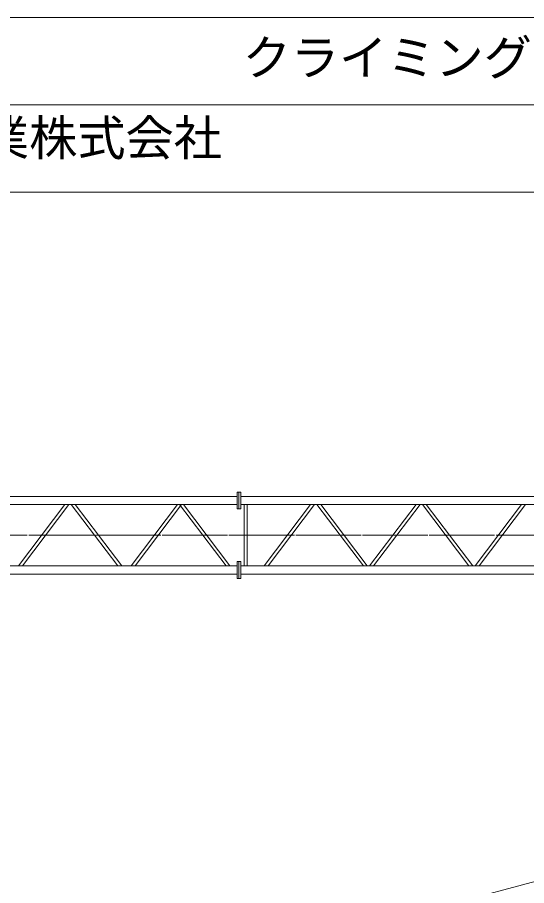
# Model space of a CAD drawing. Units: millimetres, scale not verified. Extents: x -17622 to 17358, y -25032 to 27188.
# Drawn here: x -5626 to -134, y 17822 to 27188 of the extents above; entities that cross this region are included whole.
import ezdxf
from ezdxf.enums import TextEntityAlignment as Align

# ---------------------------------------------------------------- set-up
doc = ezdxf.new("R2010")
doc.units = ezdxf.units.MM
doc.header["$LTSCALE"] = 60
doc.linetypes.add('CHAIN2', pattern=[12, 9, -1, 1, -1])
for name, color, linetype, lineweight in [('0-3_05 寸法', 7, 'Continuous', 18), ('0-4_10 当社外形線', 3, 'Continuous', 18), ('0-5_12 当社中心線', 3, 'CHAIN2', 18)]:
    doc.layers.add(name, color=color, linetype=linetype, lineweight=lineweight)
doc.styles.add('ＭＳ ゴシック', font='')
doc.styles.get('ＭＳ ゴシック').set_extended_font_data('MS Gothic')

msp = doc.modelspace()

# ---------------------------------------------------------------- linework, layer by layer
at = {"layer": '0-3_05 寸法'}
for p, q in [((-10534.18, 26244.41), (9660.9, 26244.41)), ((-13299.49, 14317.13), (9592.95, 20451.14))]:
    msp.add_line(p, q, dxfattribs=at)
msp.add_lwpolyline([(-10534.18, 27187.8), (9660.9, 27187.8), (9660.9, 25301.01), (-10534.18, 25301.01)], close=True, dxfattribs=at)
at = {"layer": '0-4_10 当社外形線'}
for p, q in [((-9254.66, 22021.18), (-3255.63, 22021.14)), ((-3217.63, 22066.59), (-3236.63, 22066.59)), ((-3236.63, 22066.59), (-3236.63, 21886.6)), ((2781.41, 22021.1), (-3217.63, 22021.14)), ((-9254.67, 21932.07), (-3255.63, 21932.04)), ((-5613.94, 21271.14), (-5112.89, 21932.04)), ((-5571.28, 21271.14), (-5070.23, 21932.04)), ((-4543.86, 21271.15), (-5044.9, 21932.06)), ((-4501.19, 21271.15), (-5002.23, 21932.06)), ((-4400.01, 21271.14), (-3898.95, 21932.03)), ((-4357.33, 21271.14), (-3856.29, 21932.04)), ((-3376.1, 21271.14), (-3877.15, 21932.04)), ((-3333.44, 21271.14), (-3834.48, 21932.04)), ((2781.4, 21932), (-3217.63, 21932.04)), ((-3181.63, 21271.13), (-3181.63, 21932.04)), ((-3147.63, 21271.13), (-3147.63, 21932.04)), ((-2964.55, 21271.14), (-2463.5, 21932.04)), ((-2921.89, 21271.14), (-2420.83, 21932.04)), ((-1894.89, 21271.14), (-2395.94, 21932.04)), ((-1852.23, 21271.14), (-2353.27, 21932.04)), ((-1827.34, 21271.13), (-1326.29, 21932.03)), ((-1784.68, 21271.14), (-1283.63, 21932.03)), ((-757.69, 21271.12), (-1258.74, 21932.02)), ((-715.03, 21271.12), (-1216.08, 21932.02)), ((-690.14, 21271.12), (-189.09, 21932.02)), ((-647.48, 21271.12), (-146.43, 21932.02)), ((-9254.66, 21271.18), (-3255.63, 21271.14)), ((-3255.63, 21316.6), (-3255.63, 21136.6)), ((-3255.63, 21316.6), (-3236.63, 21316.6)), ((-3236.63, 21316.6), (-3236.64, 21136.59)), ((-3236.63, 21316.6), (-3236.64, 21136.59)), ((-3217.64, 21316.6), (-3236.63, 21316.6)), ((2781.4, 21271.1), (-3217.64, 21271.14)), ((-9254.67, 21182.08), (-3255.63, 21182.04)), ((2781.4, 21182), (-3217.63, 21182.04)), ((-3255.63, 21136.6), (-3236.64, 21136.59))]:
    msp.add_line(p, q, dxfattribs=at)
for points in [[(-3255.63, 22066.6), (-3255.63, 21886.6), (-3236.63, 21886.6)], [(-3255.63, 22066.6), (-3236.63, 22066.59), (-3236.63, 21886.6)], [(-3217.63, 22066.59), (-3217.63, 21886.6), (-3236.63, 21886.6)], [(-3217.64, 21316.6), (-3217.63, 21136.6), (-3236.64, 21136.59)]]:
    msp.add_lwpolyline(points, dxfattribs=at)
at = {"layer": '0-5_12 当社中心線'}
for p in [(8760.96, 21601.63), (8835.96, 21601.63)]:
    msp.add_line(p, (-14942.36, 21601.63), dxfattribs=at)

# ---------------------------------------------------------------- texts
at = {"layer": '0-3_05 寸法', "style": 'ＭＳ ゴシック'}
for s, p in [('図面名称   \u3000\u3000\u3000\u3000\u3000\u3000\u3000クライミングクレーン VCT-30DLⅡ(自立24m)', (-9694.18, 26449.15)), ('\u3000\u3000竹本機械工業株式会社      \u3000\u3000\u3000\u3000\u3000 図番     \u3000\u3000\u3000\u3000TZK0022', (-9659.52, 25582.49))]:
    msp.add_text(s, height=381.2, dxfattribs=at).set_placement(p, align=Align.BOTTOM_LEFT)

doc.saveas('drawing.dxf')
